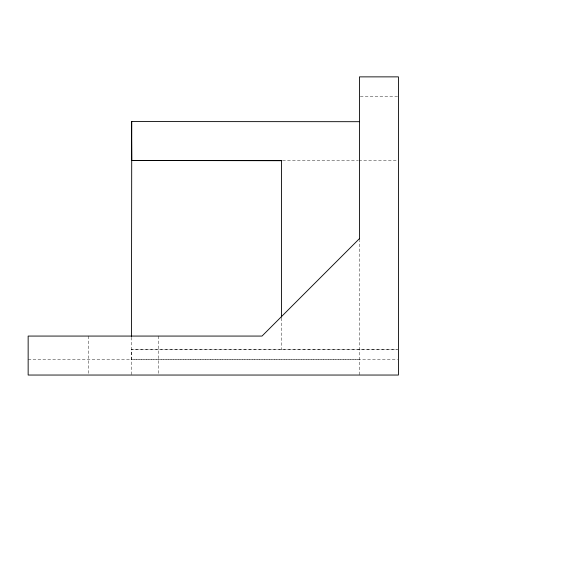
<?xml version="1.0" encoding="UTF-8"?>
<svg xmlns="http://www.w3.org/2000/svg" width="563" height="563" viewBox="0 0 563 563"><rect width="100%" height="100%" fill="white"/><g stroke="black" fill="none" stroke-linecap="round" stroke-linejoin="round"><path stroke-width="0.42" stroke-dasharray="2.81 2.11" d="M131.439 374.592L131.439 349.581L397.555 349.707L131.439 349.581M359.454 374.726L359.454 240.373M131.46 337.272L131.439 359.335L359.454 359.461M360.32 96.357L398.428 96.357M282.64 160.617L358.082 160.652M358.87 160.673L397.555 160.673M28.15 359.454L397.562 359.454M281.5 318.06L281.5 349.707M158.724 336.069L158.724 373.311M88.567 336.069L88.567 373.311"/><path stroke-width="0.84" d="M131.475 336.463L131.756 121.566M359.454 238.628L262.013 336.069L28.15 336.069L28.15 375.042L398.428 375.042L398.428 76.871L359.454 76.871L359.454 239.261M359.454 121.692L131.439 121.566L131.756 160.546L281.5 160.673L281.5 317.18M131.756 160.546L281.76 160.617"/></g></svg>
